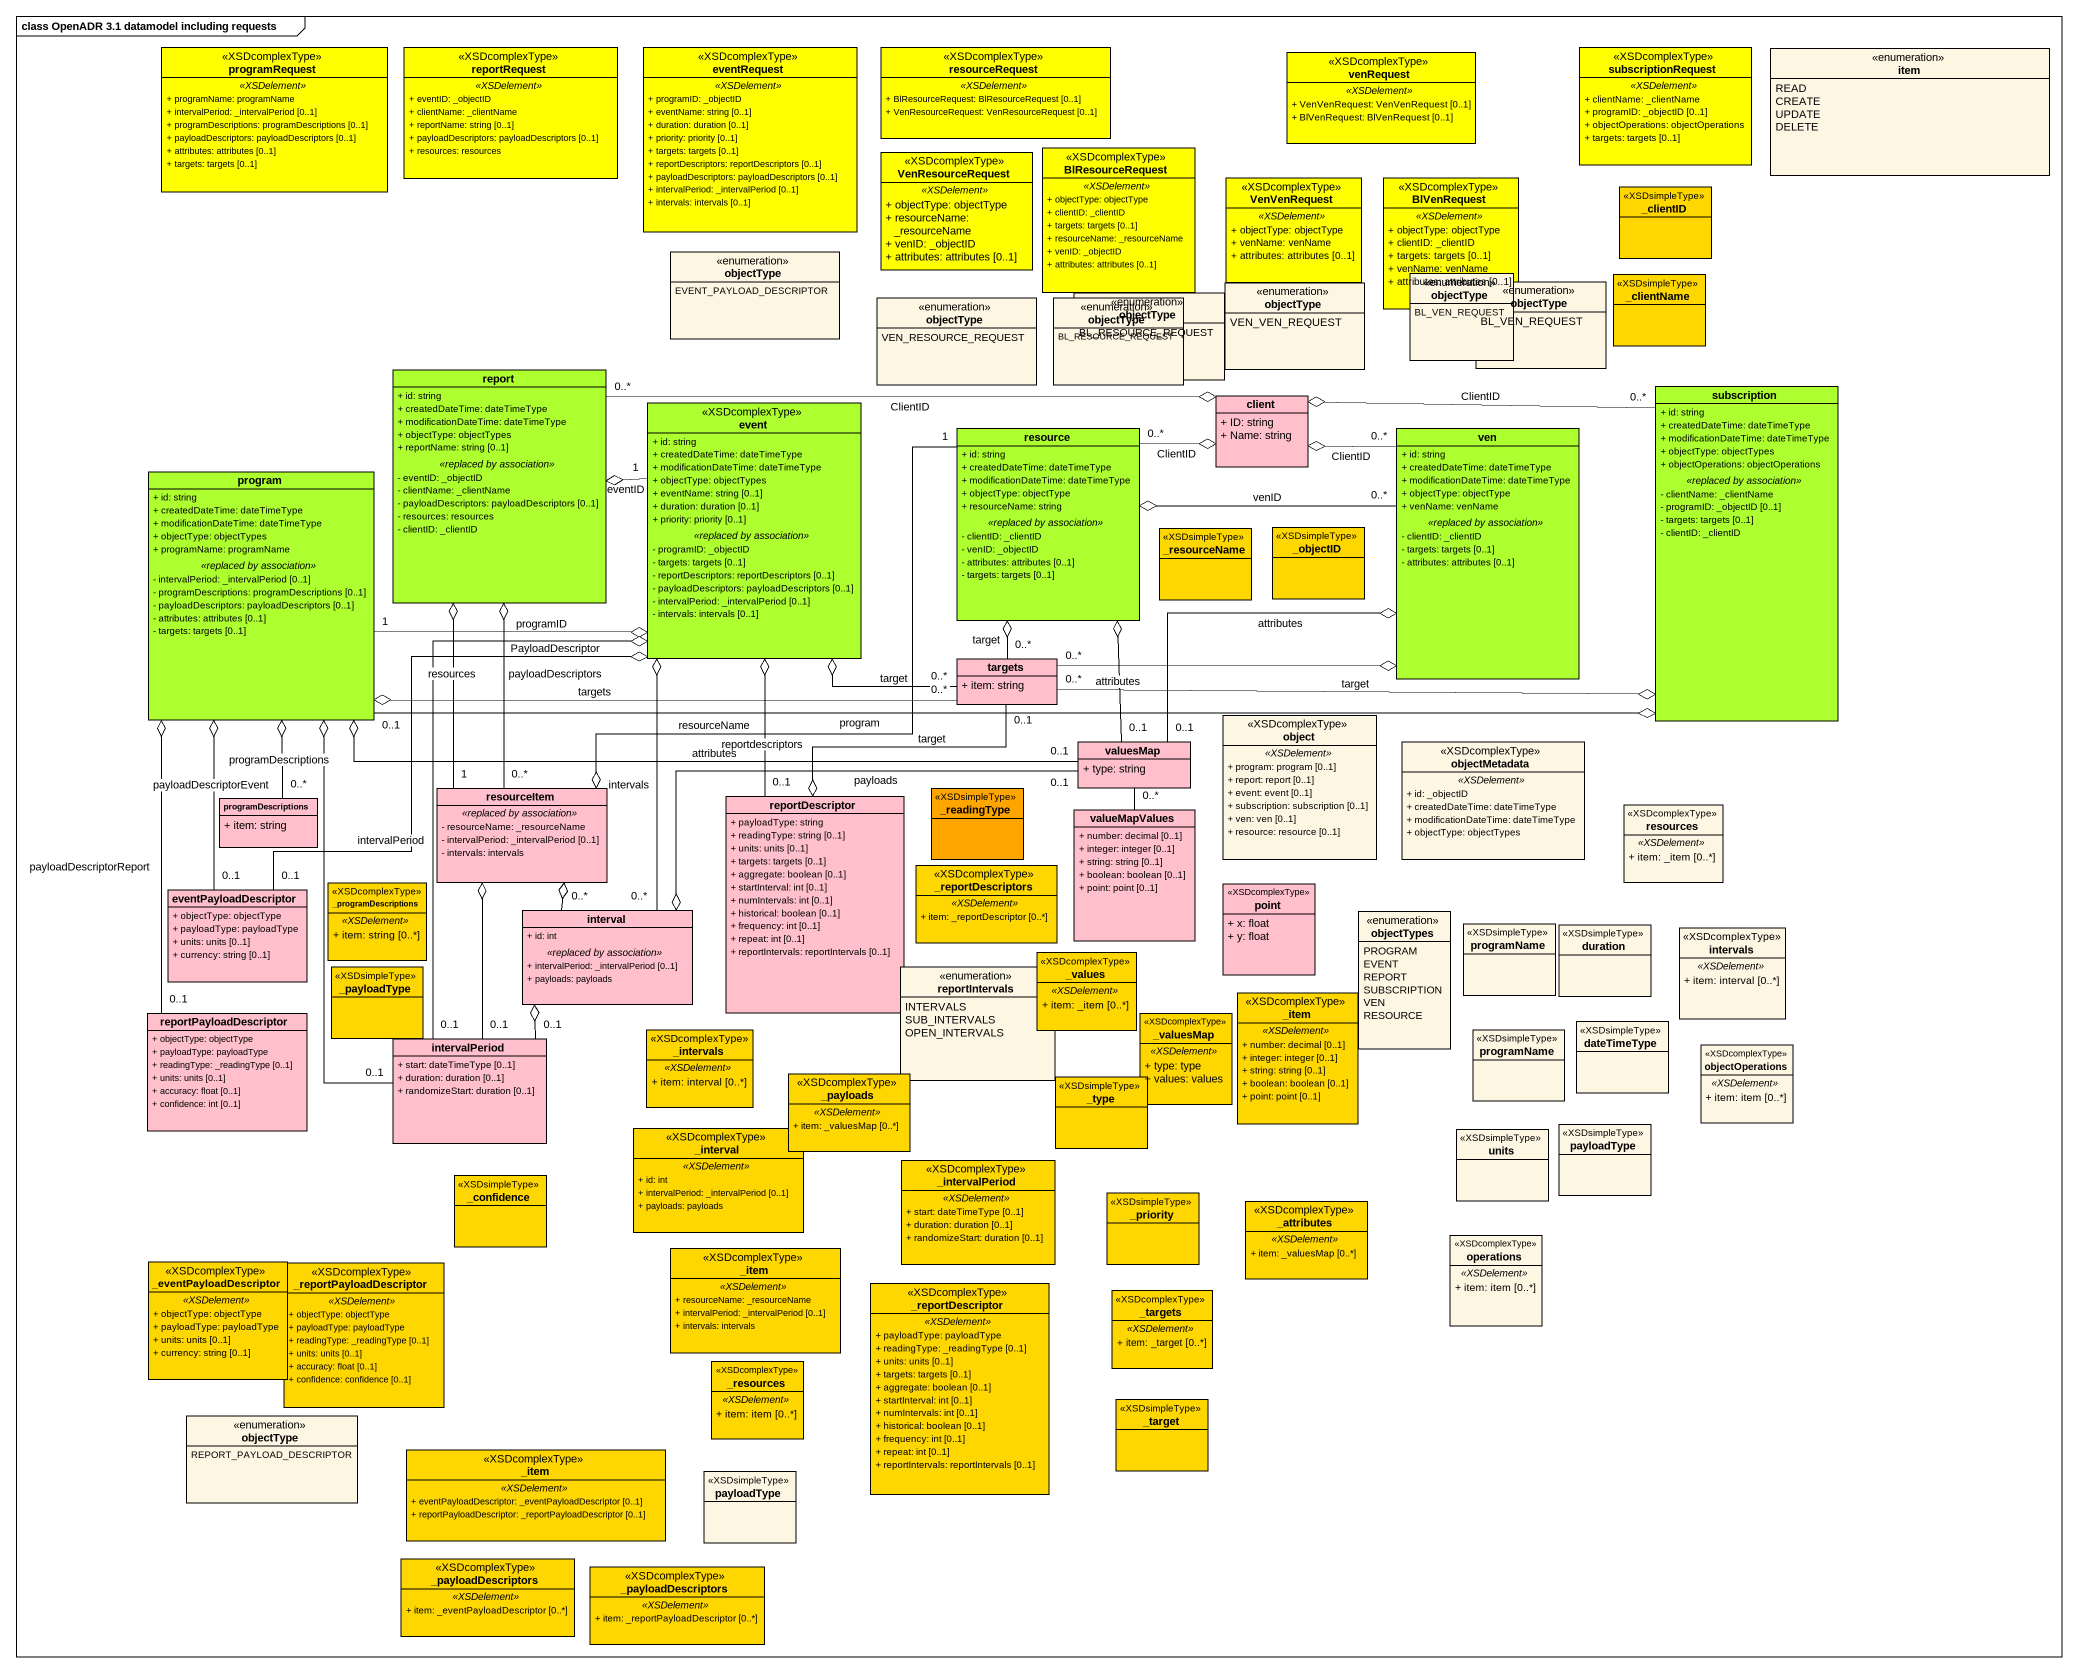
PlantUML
@startuml
mainframe class OpenADR 3.1 datamodel including requests
hide circle
hide empty members
skinparam classAttributeIconSize 0
class programRequest <<XSDcomplexType>> #FFFF00 {
  .. <<XSDelement>> ..
  + programName: programName
  + intervalPeriod: _intervalPeriod [0..1]
  + programDescriptions: programDescriptions [0..1]
  + payloadDescriptors: payloadDescriptors [0..1]
  + attributes: attributes [0..1]
  + targets: targets [0..1]
}
class reportRequest <<XSDcomplexType>> #FFFF00 {
  .. <<XSDelement>> ..
  + eventID: _objectID
  + clientName: _clientName
  + reportName: string [0..1]
  + payloadDescriptors: payloadDescriptors [0..1]
  + resources: resources
}
class eventRequest <<XSDcomplexType>> #FFFF00 {
  .. <<XSDelement>> ..
  + programID: _objectID
  + eventName: string [0..1]
  + duration: duration [0..1]
  + priority: priority [0..1]
  + targets: targets [0..1]
  + reportDescriptors: reportDescriptors [0..1]
  + payloadDescriptors: payloadDescriptors [0..1]
  + intervalPeriod: _intervalPeriod [0..1]
  + intervals: intervals [0..1]
}
class resourceRequest <<XSDcomplexType>> #FFFF00 {
  .. <<XSDelement>> ..
  + BlResourceRequest: BlResourceRequest [0..1]
  + VenResourceRequest: VenResourceRequest [0..1]
}
class venRequest <<XSDcomplexType>> #FFFF00 {
  .. <<XSDelement>> ..
  + VenVenRequest: VenVenRequest [0..1]
  + BlVenRequest: BlVenRequest [0..1]
}
class subscriptionRequest <<XSDcomplexType>> #FFFF00 {
  .. <<XSDelement>> ..
  + clientName: _clientName
  + programID: _objectID [0..1]
  + objectOperations: objectOperations
  + targets: targets [0..1]
}
enum item {
  READ
  CREATE
  UPDATE
  DELETE
}
class VenResourceRequest <<XSDcomplexType>> #FFFF00 {
  .. <<XSDelement>> ..
  + objectType: objectType
  + resourceName: _resourceName
  + venID: _objectID
  + attributes: attributes [0..1]
}
class BlResourceRequest <<XSDcomplexType>> #FFFF00 {
  .. <<XSDelement>> ..
  + objectType: objectType
  + clientID: _clientID
  + targets: targets [0..1]
  + resourceName: _resourceName
  + venID: _objectID
  + attributes: attributes [0..1]
}
class VenVenRequest <<XSDcomplexType>> #FFFF00 {
  .. <<XSDelement>> ..
  + objectType: objectType
  + venName: venName
  + attributes: attributes [0..1]
}
class BlVenRequest <<XSDcomplexType>> #FFFF00 {
  .. <<XSDelement>> ..
  + objectType: objectType
  + clientID: _clientID
  + targets: targets [0..1]
  + venName: venName
  + attributes: attributes [0..1]
}
class "_clientID" as clientID <<XSDsimpleType>> #FFD700
enum objectType {
  EVENT_PAYLOAD_DESCRIPTOR
}
enum "objectType" as objectType_2 {
  BL_VEN_REQUEST
}
class "_clientName" as clientName <<XSDsimpleType>> #FFD700
enum "objectType" as objectType_3 {
  VEN_RESOURCE_REQUEST
}
enum "objectType" as objectType_4 {
  BL_RESOURCE_REQUEST
}
enum "objectType" as objectType_5 {
  BL_RESOURCE_REQUEST
}
enum "objectType" as objectType_6 {
  VEN_VEN_REQUEST
}
enum "objectType" as objectType_7 {
  BL_VEN_REQUEST
}
class report #ADFF2F {
  + id: string
  + createdDateTime: dateTimeType
  + modificationDateTime: dateTimeType
  + objectType: objectTypes
  + reportName: string [0..1]
  .. <<replaced by association>> ..
  - eventID: _objectID
  - clientName: _clientName
  - payloadDescriptors: payloadDescriptors [0..1]
  - resources: resources
  - clientID: _clientID
}
class event <<XSDcomplexType>> #ADFF2F {
  + id: string
  + createdDateTime: dateTimeType
  + modificationDateTime: dateTimeType
  + objectType: objectTypes
  + eventName: string [0..1]
  + duration: duration [0..1]
  + priority: priority [0..1]
  .. <<replaced by association>> ..
  - programID: _objectID
  - targets: targets [0..1]
  - reportDescriptors: reportDescriptors [0..1]
  - payloadDescriptors: payloadDescriptors [0..1]
  - intervalPeriod: _intervalPeriod [0..1]
  - intervals: intervals [0..1]
}
class client #FFC0CB {
  + ID: string
  + Name: string
}
class subscription #ADFF2F {
  + id: string
  + createdDateTime: dateTimeType
  + modificationDateTime: dateTimeType
  + objectType: objectTypes
  + objectOperations: objectOperations
  .. <<replaced by association>> ..
  - clientName: _clientName
  - programID: _objectID [0..1]
  - targets: targets [0..1]
  - clientID: _clientID
}
class resource #ADFF2F {
  + id: string
  + createdDateTime: dateTimeType
  + modificationDateTime: dateTimeType
  + objectType: objectType
  + resourceName: string
  .. <<replaced by association>> ..
  - clientID: _clientID
  - venID: _objectID
  - attributes: attributes [0..1]
  - targets: targets [0..1]
}
class ven #ADFF2F {
  + id: string
  + createdDateTime: dateTimeType
  + modificationDateTime: dateTimeType
  + objectType: objectType
  + venName: venName
  .. <<replaced by association>> ..
  - clientID: _clientID
  - targets: targets [0..1]
  - attributes: attributes [0..1]
}
class program #ADFF2F {
  + id: string
  + createdDateTime: dateTimeType
  + modificationDateTime: dateTimeType
  + objectType: objectTypes
  + programName: programName
  .. <<replaced by association>> ..
  - intervalPeriod: _intervalPeriod [0..1]
  - programDescriptions: programDescriptions [0..1]
  - payloadDescriptors: payloadDescriptors [0..1]
  - attributes: attributes [0..1]
  - targets: targets [0..1]
}
class "_resourceName" as resourceName <<XSDsimpleType>> #FFD700
class "_objectID" as objectID <<XSDsimpleType>> #FFD700
class targets #FFC0CB {
  + item: string
}
class "object" as object_ <<XSDcomplexType>> {
  .. <<XSDelement>> ..
  + program: program [0..1]
  + report: report [0..1]
  + event: event [0..1]
  + subscription: subscription [0..1]
  + ven: ven [0..1]
  + resource: resource [0..1]
}
class valuesMap #FFC0CB {
  + type: string
}
class objectMetadata <<XSDcomplexType>> {
  .. <<XSDelement>> ..
  + id: _objectID
  + createdDateTime: dateTimeType
  + modificationDateTime: dateTimeType
  + objectType: objectTypes
}
class programDescriptions #FFC0CB {
  + item: string
}
class resourceItem #FFC0CB {
  .. <<replaced by association>> ..
  - resourceName: _resourceName
  - intervalPeriod: _intervalPeriod [0..1]
  - intervals: intervals
}
class reportDescriptor #FFC0CB {
  + payloadType: string
  + readingType: string [0..1]
  + units: units [0..1]
  + targets: targets [0..1]
  + aggregate: boolean [0..1]
  + startInterval: int [0..1]
  + numIntervals: int [0..1]
  + historical: boolean [0..1]
  + frequency: int [0..1]
  + repeat: int [0..1]
  + reportIntervals: reportIntervals [0..1]
}
class "_readingType" as readingType <<XSDsimpleType>> #FFA500
class valueMapValues #FFC0CB {
  + number: decimal [0..1]
  + integer: integer [0..1]
  + string: string [0..1]
  + boolean: boolean [0..1]
  + point: point [0..1]
}
class resources <<XSDcomplexType>> {
  .. <<XSDelement>> ..
  + item: _item [0..*]
}
class "_reportDescriptors" as reportDescriptors <<XSDcomplexType>> #FFD700 {
  .. <<XSDelement>> ..
  + item: _reportDescriptor [0..*]
}
class eventPayloadDescriptor #FFC0CB {
  + objectType: objectType
  + payloadType: payloadType
  + units: units [0..1]
  + currency: string [0..1]
}
class "_programDescriptions" as programDescriptions_2 <<XSDcomplexType>> #FFD700 {
  .. <<XSDelement>> ..
  + item: string [0..*]
}
class interval #FFC0CB {
  + id: int
  .. <<replaced by association>> ..
  + intervalPeriod: _intervalPeriod [0..1]
  + payloads: payloads
}
class point <<XSDcomplexType>> #FFC0CB {
  + x: float
  + y: float
}
enum objectTypes {
  PROGRAM
  EVENT
  REPORT
  SUBSCRIPTION
  VEN
  RESOURCE
}
class programName <<XSDsimpleType>>
class "_payloadType" as payloadType <<XSDsimpleType>> #FFD700
enum reportIntervals {
  INTERVALS
  SUB_INTERVALS
  OPEN_INTERVALS
}
class "_values" as values <<XSDcomplexType>> #FFD700 {
  .. <<XSDelement>> ..
  + item: _item [0..*]
}
class duration <<XSDsimpleType>>
class intervals <<XSDcomplexType>> {
  .. <<XSDelement>> ..
  + item: interval [0..*]
}
class reportPayloadDescriptor #FFC0CB {
  + objectType: objectType
  + payloadType: payloadType
  + readingType: _readingType [0..1]
  + units: units [0..1]
  + accuracy: float [0..1]
  + confidence: int [0..1]
}
class "_valuesMap" as valuesMap_2 <<XSDcomplexType>> #FFD700 {
  .. <<XSDelement>> ..
  + type: type
  + values: values
}
class "_item" as item_2 <<XSDcomplexType>> #FFD700 {
  .. <<XSDelement>> ..
  + number: decimal [0..1]
  + integer: integer [0..1]
  + string: string [0..1]
  + boolean: boolean [0..1]
  + point: point [0..1]
}
class intervalPeriod #FFC0CB {
  + start: dateTimeType [0..1]
  + duration: duration [0..1]
  + randomizeStart: duration [0..1]
}
class "_intervals" as intervals_2 <<XSDcomplexType>> #FFD700 {
  .. <<XSDelement>> ..
  + item: interval [0..*]
}
class "programName" as programName_2 <<XSDsimpleType>>
class dateTimeType <<XSDsimpleType>>
class objectOperations <<XSDcomplexType>> {
  .. <<XSDelement>> ..
  + item: item [0..*]
}
class "_payloads" as payloads <<XSDcomplexType>> #FFD700 {
  .. <<XSDelement>> ..
  + item: _valuesMap [0..*]
}
class "_type" as type <<XSDsimpleType>> #FFD700
class "_interval" as interval_2 <<XSDcomplexType>> #FFD700 {
  .. <<XSDelement>> ..
  + id: int
  + intervalPeriod: _intervalPeriod [0..1]
  + payloads: payloads
}
class units <<XSDsimpleType>>
class "payloadType" as payloadType_2 <<XSDsimpleType>>
class "_confidence" as confidence <<XSDsimpleType>> #FFD700
class "_intervalPeriod" as intervalPeriod_2 <<XSDcomplexType>> #FFD700 {
  .. <<XSDelement>> ..
  + start: dateTimeType [0..1]
  + duration: duration [0..1]
  + randomizeStart: duration [0..1]
}
class "_priority" as priority <<XSDsimpleType>> #FFD700
class "_attributes" as attributes <<XSDcomplexType>> #FFD700 {
  .. <<XSDelement>> ..
  + item: _valuesMap [0..*]
}
class operations <<XSDcomplexType>> {
  .. <<XSDelement>> ..
  + item: item [0..*]
}
class "_eventPayloadDescriptor" as eventPayloadDescriptor_2 <<XSDcomplexType>> #FFD700 {
  .. <<XSDelement>> ..
  + objectType: objectType
  + payloadType: payloadType
  + units: units [0..1]
  + currency: string [0..1]
}
class "_reportPayloadDescriptor" as reportPayloadDescriptor_2 <<XSDcomplexType>> #FFD700 {
  .. <<XSDelement>> ..
  + objectType: objectType
  + payloadType: payloadType
  + readingType: _readingType [0..1]
  + units: units [0..1]
  + accuracy: float [0..1]
  + confidence: confidence [0..1]
}
class "_item" as item_3 <<XSDcomplexType>> #FFD700 {
  .. <<XSDelement>> ..
  + resourceName: _resourceName
  + intervalPeriod: _intervalPeriod [0..1]
  + intervals: intervals
}
class "_reportDescriptor" as reportDescriptor_2 <<XSDcomplexType>> #FFD700 {
  .. <<XSDelement>> ..
  + payloadType: payloadType
  + readingType: _readingType [0..1]
  + units: units [0..1]
  + targets: targets [0..1]
  + aggregate: boolean [0..1]
  + startInterval: int [0..1]
  + numIntervals: int [0..1]
  + historical: boolean [0..1]
  + frequency: int [0..1]
  + repeat: int [0..1]
  + reportIntervals: reportIntervals [0..1]
}
class "_targets" as targets_2 <<XSDcomplexType>> #FFD700 {
  .. <<XSDelement>> ..
  + item: _target [0..*]
}
class "_resources" as resources_2 <<XSDcomplexType>> #FFD700 {
  .. <<XSDelement>> ..
  + item: item [0..*]
}
enum "objectType" as objectType_8 {
  REPORT_PAYLOAD_DESCRIPTOR
}
class "_target" as target <<XSDsimpleType>> #FFD700
class "_item" as item_4 <<XSDcomplexType>> #FFD700 {
  .. <<XSDelement>> ..
  + eventPayloadDescriptor: _eventPayloadDescriptor [0..1]
  + reportPayloadDescriptor: _reportPayloadDescriptor [0..1]
}
class "payloadType" as payloadType_3 <<XSDsimpleType>>
class "_payloadDescriptors" as payloadDescriptors <<XSDcomplexType>> #FFD700 {
  .. <<XSDelement>> ..
  + item: _eventPayloadDescriptor [0..*]
}
class "_payloadDescriptors" as payloadDescriptors_2 <<XSDcomplexType>> #FFD700 {
  .. <<XSDelement>> ..
  + item: _reportPayloadDescriptor [0..*]
}
report o-right- "1" event : eventID
report o-- "1" resourceItem : resources
report o-- "0..*" resourceItem : payloadDescriptors
event o-left- "1" program : programID
event o-right- "0..*" targets : target
event o-- "0..1" reportDescriptor : reportdescriptors
event o-- "0..1" eventPayloadDescriptor : PayloadDescriptor
event o-- "0..*" interval : intervals
event o-- "0..1" intervalPeriod : intervalPeriod
client o-left- "0..*" report : ClientID
client o-right- "0..*" subscription : ClientID
client o-left- "0..*" resource : ClientID
client o-right- "0..*" ven : ClientID
subscription o-left- "0..1" program : program
subscription o-left- "0..*" targets : target
resource o-right- "0..*" ven : venID
resource o-- "0..*" targets : target
resource o-- "0..1" valuesMap : attributes
ven o-left- "0..*" targets
ven o-left- "0..1" valuesMap : attributes
program o-right- "0..*" targets : targets
program o-right- "0..1" valuesMap : attributes
program o-- "0..*" programDescriptions : programDescriptions
program o-- "0..1" eventPayloadDescriptor : payloadDescriptorEvent
program o-- "0..1" reportPayloadDescriptor : payloadDescriptorReport
program o-- "0..1" intervalPeriod
valuesMap -- "0..*" valueMapValues
resourceItem o-right- "1" resource : resourceName
resourceItem o-- "0..*" interval
resourceItem o-- "0..1" intervalPeriod
reportDescriptor o-up- "0..1" targets : target
interval o-right- "0..1" valuesMap : payloads
interval o-- "0..1" intervalPeriod
@enduml
